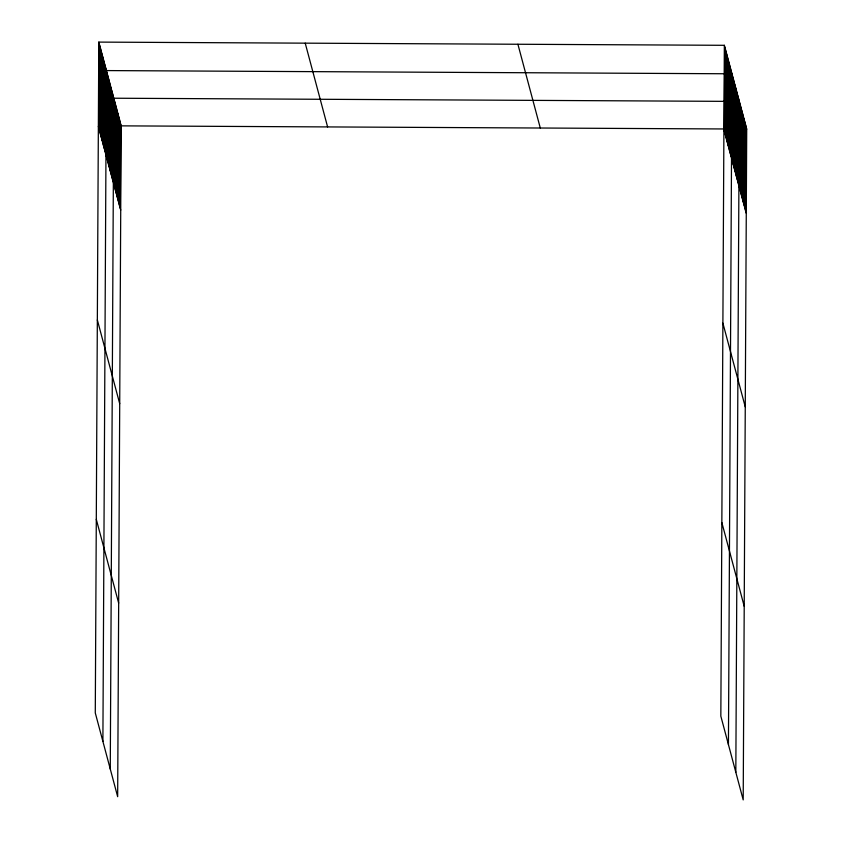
<?xml version="1.0" encoding="UTF-8"?>
<svg xmlns="http://www.w3.org/2000/svg" width="842" height="842" viewBox="0 0 842 842"><rect width="100%" height="100%" fill="white"/><g stroke="black" fill="none" stroke-linecap="round" stroke-linejoin="round"><path stroke-width="1.26" d="M98.798 42.1L95.283 712.921L117.659 796.69L121.164 125.858L98.798 42.1L724.341 45.31L746.717 129.079L743.202 799.9L720.836 716.142L724.341 45.31M98.777 127.931L99.219 43.679M99.198 129.521L99.64 45.268M99.619 131.099L100.061 46.847M100.04 132.678L100.482 48.426M100.461 134.267L100.903 50.015M100.893 135.846L101.324 51.594M101.314 137.425L101.756 53.172M101.735 139.014L102.177 54.762M102.156 140.593L102.598 56.34M102.577 142.172L103.019 57.919M102.998 143.761L103.44 59.508M103.419 145.34L103.861 61.087M103.85 146.918L104.292 62.666M104.271 148.508L104.713 64.255M104.692 150.087L105.134 65.834M105.113 151.665L105.555 67.413M105.534 153.255L105.976 68.991M102.892 741.402L106.397 70.581L731.951 73.791L728.435 744.623M106.366 156.37L106.808 72.117M106.776 157.907L107.218 73.654M107.187 159.443L107.629 75.191M107.597 160.98L108.039 76.717M108.008 162.506L108.45 78.253M108.418 164.043L108.86 79.79M108.829 165.579L109.271 81.327M109.239 167.116L109.681 82.863M109.649 168.653L110.091 84.4M110.06 170.189L110.502 85.937M110.47 171.726L110.912 87.473M110.881 173.263L111.323 89.01M111.291 174.799L111.733 90.547M111.702 176.336L112.144 92.073M112.112 177.873L112.554 93.609M112.523 179.399L112.965 95.146M112.933 180.935L113.375 96.683M110.27 769.051L113.786 98.219L739.339 101.429L735.824 772.261M113.754 184.009L114.196 99.756M114.165 185.545L114.607 101.293M114.575 187.082L115.017 102.829M114.986 188.619L115.428 104.366M115.396 190.155L115.838 105.903M115.807 191.692L116.249 107.429M116.217 193.228L116.659 108.965M116.628 194.755L117.07 110.502M117.038 196.291L117.48 112.039M117.448 197.828L117.891 113.575M117.859 199.365L118.301 115.112M118.269 200.901L118.711 116.649M118.68 202.438L119.122 118.185M119.09 203.975L119.532 119.722M119.501 205.511L119.932 121.259M119.911 207.048L120.343 122.785M120.322 208.584L120.753 124.321M724.331 131.152L724.762 46.899M724.751 132.731L725.194 48.478M725.173 134.31L725.615 50.057M725.593 135.899L726.036 51.646M726.014 137.478L726.457 53.225M726.436 139.056L726.878 54.804M726.867 140.646L727.299 56.382M727.288 142.224L727.73 57.972M727.709 143.803L728.151 59.55M728.13 145.392L728.572 61.129M728.551 146.971L728.993 62.718M728.972 148.55L729.414 64.297M729.393 150.139L729.835 65.876M729.825 151.718L730.267 67.465M730.246 153.297L730.688 69.044M730.667 154.886L731.109 70.623M731.088 156.465L731.53 72.212M731.919 159.58L732.361 75.327M732.329 161.117L732.772 76.864M732.74 162.653L733.182 78.401M733.15 164.19L733.592 79.937M733.561 165.727L734.003 81.474M733.971 167.263L734.413 83M734.382 168.8L734.824 84.537M734.792 170.326L735.234 86.073M735.203 171.863L735.645 87.61M735.613 173.399L736.055 89.147M736.024 174.936L736.466 90.683M736.434 176.473L736.876 92.22M736.845 178.009L737.287 93.757M737.255 179.546L737.697 95.293M737.666 181.083L738.108 96.83M738.076 182.619L738.518 98.356M738.487 184.156L738.929 99.893M739.308 187.219L739.75 102.966M739.718 188.755L740.16 104.503M740.129 190.292L740.571 106.039M740.539 191.829L740.981 107.576M740.949 193.365L741.392 109.113M741.36 194.902L741.802 110.649M741.77 196.439L742.202 112.186M742.181 197.975L742.612 113.712M742.591 199.512L743.023 115.249M743.002 201.038L743.433 116.785M743.402 202.575L743.844 118.322M743.812 204.111L744.254 119.859M744.223 205.648L744.665 121.395M744.633 207.185L745.075 122.932M745.044 208.721L745.486 124.469M745.454 210.258L745.896 126.005M745.865 211.795L746.307 127.542M121.164 125.858L746.717 129.079M723.899 129.563L746.275 213.331M722.889 323.139L745.265 406.897M721.847 522.566L744.223 606.335M517.914 44.258L540.29 128.016M305.225 43.163L327.601 126.921M98.356 126.353L120.722 210.111M97.335 319.918L119.711 403.686M96.293 519.356L118.669 603.114"/></g></svg>
